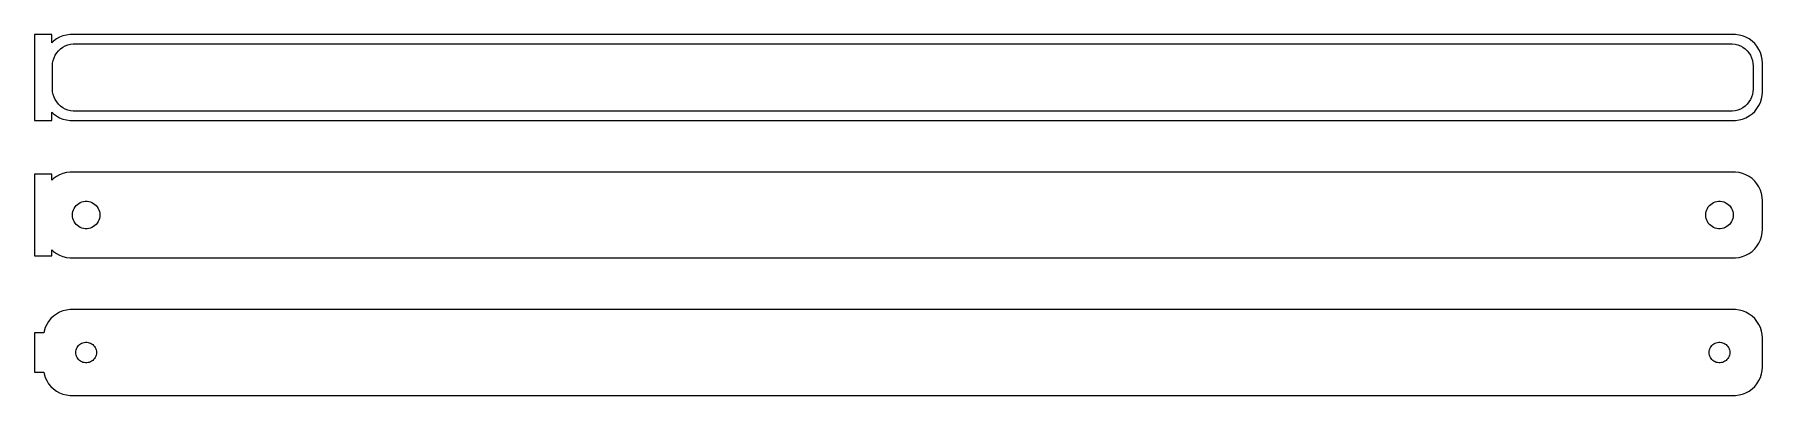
# Model space of a CAD drawing. Header units: metres. Extents: x -152 to 150, y 41 to 103.
import ezdxf

# ---------------------------------------------------------------- set-up
doc = ezdxf.new("R2010")
doc.units = ezdxf.units.M

msp = doc.modelspace()

# ---------------------------------------------------------------- linework, layer by layer
for p, q in [((-148.5, 103.49), (-151.5, 103.49)), ((-151.5, 103.49), (-151.5, 88.5099)), ((-148.5, 102.059), (-148.5, 103.49)), ((-147.679, 102.722), (-148.187, 102.353)), ((-147.129, 103.024), (-147.679, 102.722)), ((-146.545, 103.255), (-147.129, 103.024)), ((-145.937, 103.411), (-146.545, 103.255)), ((-145.314, 103.49), (-145.937, 103.411)), ((145.314, 103.49), (-145.314, 103.49)), ((145.937, 103.411), (145.314, 103.49)), ((146.545, 103.255), (145.937, 103.411)), ((147.129, 103.024), (146.545, 103.255)), ((147.679, 102.722), (147.129, 103.024)), ((148.187, 102.353), (147.679, 102.722)), ((-148.187, 102.353), (-148.5, 102.059)), ((-148.101, 99.4256), (-147.894, 99.8656)), ((-147.894, 99.8656), (-147.633, 100.276)), ((-147.633, 100.276), (-147.323, 100.651)), ((-147.323, 100.651), (-146.969, 100.984)), ((-146.969, 100.984), (-146.575, 101.27)), ((-146.575, 101.27), (-146.149, 101.504)), ((-146.149, 101.504), (-145.697, 101.683)), ((-145.697, 101.683), (-145.226, 101.804)), ((-145.226, 101.804), (-144.743, 101.865)), ((-144.743, 101.865), (144.743, 101.865)), ((144.743, 101.865), (145.226, 101.804)), ((145.226, 101.804), (145.697, 101.683)), ((145.697, 101.683), (146.149, 101.504)), ((146.149, 101.504), (146.575, 101.27)), ((146.575, 101.27), (146.969, 100.984)), ((146.969, 100.984), (147.323, 100.651)), ((147.323, 100.651), (147.633, 100.276)), ((147.633, 100.276), (147.894, 99.8656)), ((147.894, 99.8656), (148.101, 99.4256)), ((148.645, 101.923), (148.187, 102.353)), ((149.045, 101.439), (148.645, 101.923)), ((149.382, 100.909), (149.045, 101.439)), ((149.649, 100.341), (149.382, 100.909)), ((149.843, 99.7434), (149.649, 100.341)), ((149.961, 99.1267), (149.843, 99.7434)), ((-148.373, 98), (-148.342, 98.4854)), ((-148.373, 94), (-148.373, 98)), ((-148.342, 98.4854), (-148.251, 98.9631)), ((-148.251, 98.9631), (-148.101, 99.4256)), ((148.101, 99.4256), (148.251, 98.9631)), ((148.251, 98.9631), (148.342, 98.4854)), ((148.342, 98.4854), (148.373, 98)), ((148.373, 98), (148.373, 94)), ((150, 98.5), (149.961, 99.1267)), ((150, 93.5), (150, 98.5)), ((-148.342, 93.5146), (-148.373, 94)), ((-148.251, 93.0369), (-148.342, 93.5146)), ((148.342, 93.5146), (148.251, 93.0369)), ((148.373, 94), (148.342, 93.5146)), ((149.961, 92.8733), (150, 93.5)), ((-148.101, 92.5744), (-148.251, 93.0369)), ((-147.894, 92.1344), (-148.101, 92.5744)), ((-147.633, 91.7237), (-147.894, 92.1344)), ((-147.323, 91.349), (-147.633, 91.7237)), ((-146.969, 91.0161), (-147.323, 91.349)), ((-146.575, 90.7302), (-146.969, 91.0161)), ((-146.149, 90.4959), (-146.575, 90.7302)), ((-145.697, 90.3169), (-146.149, 90.4959)), ((146.149, 90.4959), (145.697, 90.3169)), ((146.575, 90.7302), (146.149, 90.4959)), ((146.969, 91.0161), (146.575, 90.7302)), ((147.323, 91.349), (146.969, 91.0161)), ((147.633, 91.7237), (147.323, 91.349)), ((147.894, 92.1344), (147.633, 91.7237)), ((148.101, 92.5744), (147.894, 92.1344)), ((148.251, 93.0369), (148.101, 92.5744)), ((148.645, 90.0773), (149.045, 90.5611)), ((149.045, 90.5611), (149.382, 91.0912)), ((149.382, 91.0912), (149.649, 91.6594)), ((149.649, 91.6594), (149.843, 92.2566)), ((149.843, 92.2566), (149.961, 92.8733)), ((-151.5, 88.5099), (-148.5, 88.5099)), ((-148.5, 89.9413), (-148.187, 89.6474)), ((-148.5, 88.5099), (-148.5, 89.9413)), ((-148.187, 89.6474), (-147.679, 89.2784)), ((-147.679, 89.2784), (-147.129, 88.9759)), ((-147.129, 88.9759), (-146.545, 88.7447)), ((-146.545, 88.7447), (-145.937, 88.5886)), ((-145.937, 88.5886), (-145.314, 88.5099)), ((-145.226, 90.196), (-145.697, 90.3169)), ((-145.314, 88.5099), (145.314, 88.5099)), ((-144.743, 90.135), (-145.226, 90.196)), ((144.743, 90.135), (-144.743, 90.135)), ((145.226, 90.196), (144.743, 90.135)), ((145.697, 90.3169), (145.226, 90.196)), ((145.314, 88.5099), (145.937, 88.5886)), ((145.937, 88.5886), (146.545, 88.7447)), ((146.545, 88.7447), (147.129, 88.9759)), ((147.129, 88.9759), (147.679, 89.2784)), ((147.679, 89.2784), (148.187, 89.6474)), ((148.187, 89.6474), (148.645, 90.0773)), ((-148.5, 79.1148), (-151.5, 79.1148)), ((-151.5, 79.1148), (-151.5, 64.8852)), ((-148.5, 78.0587), (-148.5, 79.1148)), ((-147.679, 78.7216), (-148.187, 78.3526)), ((-147.129, 79.0241), (-147.679, 78.7216)), ((-146.545, 79.2553), (-147.129, 79.0241)), ((-145.937, 79.4114), (-146.545, 79.2553)), ((-145.314, 79.4901), (-145.937, 79.4114)), ((145.314, 79.4901), (-145.314, 79.4901)), ((145.937, 79.4114), (145.314, 79.4901)), ((146.545, 79.2553), (145.937, 79.4114)), ((147.129, 79.0241), (146.545, 79.2553)), ((147.679, 78.7216), (147.129, 79.0241)), ((148.187, 78.3526), (147.679, 78.7216)), ((-148.187, 78.3526), (-148.5, 78.0587)), ((148.645, 77.9227), (148.187, 78.3526)), ((149.045, 77.4389), (148.645, 77.9227)), ((149.382, 76.9088), (149.045, 77.4389)), ((149.649, 76.3406), (149.382, 76.9088)), ((149.843, 75.7434), (149.649, 76.3406)), ((149.961, 75.1267), (149.843, 75.7434)), ((-144.881, 72.3008), (-144.825, 72.5968)), ((-144.825, 72.5968), (-144.731, 72.8835)), ((-144.731, 72.8835), (-144.603, 73.1562)), ((-144.603, 73.1562), (-144.442, 73.4107)), ((-144.442, 73.4107), (-144.25, 73.6429)), ((-144.25, 73.6429), (-144.03, 73.8492)), ((-144.03, 73.8492), (-143.786, 74.0264)), ((-143.786, 74.0264), (-143.522, 74.1716)), ((-143.522, 74.1716), (-143.242, 74.2825)), ((-143.242, 74.2825), (-142.95, 74.3575)), ((-142.95, 74.3575), (-142.651, 74.3953)), ((-142.651, 74.3953), (-142.349, 74.3953)), ((-142.349, 74.3953), (-142.05, 74.3575)), ((-142.05, 74.3575), (-141.758, 74.2825)), ((-141.758, 74.2825), (-141.478, 74.1716)), ((-141.478, 74.1716), (-141.214, 74.0264)), ((-141.214, 74.0264), (-140.97, 73.8492)), ((-140.97, 73.8492), (-140.75, 73.6429)), ((-140.75, 73.6429), (-140.558, 73.4107)), ((-140.558, 73.4107), (-140.397, 73.1562)), ((-140.397, 73.1562), (-140.269, 72.8835)), ((-140.269, 72.8835), (-140.175, 72.5968)), ((-140.175, 72.5968), (-140.119, 72.3008)), ((140.119, 72.3008), (140.175, 72.5968)), ((140.175, 72.5968), (140.269, 72.8835)), ((140.269, 72.8835), (140.397, 73.1562)), ((140.397, 73.1562), (140.558, 73.4107)), ((140.558, 73.4107), (140.75, 73.6429)), ((140.75, 73.6429), (140.97, 73.8492)), ((140.97, 73.8492), (141.214, 74.0264)), ((141.214, 74.0264), (141.478, 74.1716)), ((141.478, 74.1716), (141.758, 74.2825)), ((141.758, 74.2825), (142.05, 74.3575)), ((142.05, 74.3575), (142.349, 74.3953)), ((142.349, 74.3953), (142.651, 74.3953)), ((142.651, 74.3953), (142.95, 74.3575)), ((142.95, 74.3575), (143.242, 74.2825)), ((143.242, 74.2825), (143.522, 74.1716)), ((143.522, 74.1716), (143.786, 74.0264)), ((143.786, 74.0264), (144.03, 73.8492)), ((144.03, 73.8492), (144.25, 73.6429)), ((144.25, 73.6429), (144.442, 73.4107)), ((144.442, 73.4107), (144.603, 73.1562)), ((144.603, 73.1562), (144.731, 72.8835)), ((144.731, 72.8835), (144.825, 72.5968)), ((144.825, 72.5968), (144.881, 72.3008)), ((150, 74.5), (149.961, 75.1267)), ((150, 69.5), (150, 74.5)), ((-144.9, 72), (-144.881, 72.3008)), ((-144.881, 71.6992), (-144.9, 72)), ((-144.825, 71.4032), (-144.881, 71.6992)), ((-144.731, 71.1165), (-144.825, 71.4032)), ((-144.603, 70.8438), (-144.731, 71.1165)), ((-144.442, 70.5893), (-144.603, 70.8438)), ((-144.25, 70.3571), (-144.442, 70.5893)), ((-144.03, 70.1508), (-144.25, 70.3571)), ((-143.786, 69.9736), (-144.03, 70.1508)), ((-143.522, 69.8284), (-143.786, 69.9736)), ((-143.242, 69.7175), (-143.522, 69.8284)), ((-142.95, 69.6425), (-143.242, 69.7175)), ((-142.651, 69.6047), (-142.95, 69.6425)), ((-142.349, 69.6047), (-142.651, 69.6047)), ((-142.05, 69.6425), (-142.349, 69.6047)), ((-141.758, 69.7175), (-142.05, 69.6425)), ((-141.478, 69.8284), (-141.758, 69.7175)), ((-141.214, 69.9736), (-141.478, 69.8284)), ((-140.97, 70.1508), (-141.214, 69.9736)), ((-140.75, 70.3571), (-140.97, 70.1508)), ((-140.558, 70.5893), (-140.75, 70.3571)), ((-140.397, 70.8438), (-140.558, 70.5893)), ((-140.269, 71.1165), (-140.397, 70.8438)), ((-140.175, 71.4032), (-140.269, 71.1165)), ((-140.119, 71.6992), (-140.175, 71.4032)), ((-140.119, 72.3008), (-140.1, 72)), ((-140.1, 72), (-140.119, 71.6992)), ((140.1, 72), (140.119, 72.3008)), ((140.119, 71.6992), (140.1, 72)), ((140.175, 71.4032), (140.119, 71.6992)), ((140.269, 71.1165), (140.175, 71.4032)), ((140.397, 70.8438), (140.269, 71.1165)), ((140.558, 70.5893), (140.397, 70.8438)), ((140.75, 70.3571), (140.558, 70.5893)), ((140.97, 70.1508), (140.75, 70.3571)), ((141.214, 69.9736), (140.97, 70.1508)), ((141.478, 69.8284), (141.214, 69.9736)), ((141.758, 69.7175), (141.478, 69.8284)), ((142.05, 69.6425), (141.758, 69.7175)), ((142.349, 69.6047), (142.05, 69.6425)), ((142.651, 69.6047), (142.349, 69.6047)), ((142.95, 69.6425), (142.651, 69.6047)), ((143.242, 69.7175), (142.95, 69.6425)), ((143.522, 69.8284), (143.242, 69.7175)), ((143.786, 69.9736), (143.522, 69.8284)), ((144.03, 70.1508), (143.786, 69.9736)), ((144.25, 70.3571), (144.03, 70.1508)), ((144.442, 70.5893), (144.25, 70.3571)), ((144.603, 70.8438), (144.442, 70.5893)), ((144.731, 71.1165), (144.603, 70.8438)), ((144.825, 71.4032), (144.731, 71.1165)), ((144.881, 71.6992), (144.825, 71.4032)), ((144.881, 72.3008), (144.9, 72)), ((144.9, 72), (144.881, 71.6992)), ((149.961, 68.8733), (150, 69.5)), ((148.645, 66.0773), (149.045, 66.5611)), ((149.045, 66.5611), (149.382, 67.0912)), ((149.382, 67.0912), (149.649, 67.6594)), ((149.649, 67.6594), (149.843, 68.2566)), ((149.843, 68.2566), (149.961, 68.8733)), ((-151.5, 64.8852), (-148.5, 64.8852)), ((-148.5, 64.8852), (-148.5, 65.9413)), ((-148.5, 65.9413), (-148.187, 65.6474)), ((-148.187, 65.6474), (-147.679, 65.2784)), ((-147.679, 65.2784), (-147.129, 64.9759)), ((-147.129, 64.9759), (-146.545, 64.7447)), ((-146.545, 64.7447), (-145.937, 64.5886)), ((-145.937, 64.5886), (-145.314, 64.5099)), ((-145.314, 64.5099), (145.314, 64.5099)), ((145.314, 64.5099), (145.937, 64.5886)), ((145.937, 64.5886), (146.545, 64.7447)), ((146.545, 64.7447), (147.129, 64.9759)), ((147.129, 64.9759), (147.679, 65.2784)), ((147.679, 65.2784), (148.187, 65.6474)), ((148.187, 65.6474), (148.645, 66.0773)), ((-148.187, 54.3526), (-148.645, 53.9227)), ((-147.679, 54.7216), (-148.187, 54.3526)), ((-147.129, 55.0241), (-147.679, 54.7216)), ((-146.545, 55.2553), (-147.129, 55.0241)), ((-145.937, 55.4114), (-146.545, 55.2553)), ((-145.314, 55.4901), (-145.937, 55.4114)), ((145.314, 55.4901), (-145.314, 55.4901)), ((145.937, 55.4114), (145.314, 55.4901)), ((146.545, 55.2553), (145.937, 55.4114)), ((147.129, 55.0241), (146.545, 55.2553)), ((147.679, 54.7216), (147.129, 55.0241)), ((148.187, 54.3526), (147.679, 54.7216)), ((148.645, 53.9227), (148.187, 54.3526)), ((-149.9, 51.4442), (-151.5, 51.4442)), ((-151.5, 51.4442), (-151.5, 44.5558)), ((-149.843, 51.7434), (-149.9, 51.4442)), ((-149.649, 52.3406), (-149.843, 51.7434)), ((-149.382, 52.9088), (-149.649, 52.3406)), ((-149.045, 53.4389), (-149.382, 52.9088)), ((-148.645, 53.9227), (-149.045, 53.4389)), ((149.045, 53.4389), (148.645, 53.9227)), ((149.382, 52.9088), (149.045, 53.4389)), ((149.649, 52.3406), (149.382, 52.9088)), ((149.843, 51.7434), (149.649, 52.3406)), ((149.961, 51.1267), (149.843, 51.7434)), ((-144.286, 48.2256), (-144.243, 48.4476)), ((-144.243, 48.4476), (-144.174, 48.6626)), ((-144.174, 48.6626), (-144.077, 48.8671)), ((-144.077, 48.8671), (-143.956, 49.058)), ((-143.956, 49.058), (-143.812, 49.2322)), ((-143.812, 49.2322), (-143.647, 49.3869)), ((-143.647, 49.3869), (-143.464, 49.5198)), ((-143.464, 49.5198), (-143.266, 49.6287)), ((-143.266, 49.6287), (-143.056, 49.7119)), ((-143.056, 49.7119), (-142.837, 49.7681)), ((-142.837, 49.7681), (-142.613, 49.7964)), ((-142.613, 49.7964), (-142.387, 49.7964)), ((-142.387, 49.7964), (-142.163, 49.7681)), ((-142.163, 49.7681), (-141.944, 49.7119)), ((-141.944, 49.7119), (-141.734, 49.6287)), ((-141.734, 49.6287), (-141.536, 49.5198)), ((-141.536, 49.5198), (-141.353, 49.3869)), ((-141.353, 49.3869), (-141.188, 49.2322)), ((-141.188, 49.2322), (-141.044, 49.058)), ((-141.044, 49.058), (-140.923, 48.8671)), ((-140.923, 48.8671), (-140.826, 48.6626)), ((-140.826, 48.6626), (-140.757, 48.4476)), ((-140.757, 48.4476), (-140.714, 48.2256)), ((140.714, 48.2256), (140.757, 48.4476)), ((140.757, 48.4476), (140.826, 48.6626)), ((140.826, 48.6626), (140.923, 48.8671)), ((140.923, 48.8671), (141.044, 49.058)), ((141.044, 49.058), (141.188, 49.2322)), ((141.188, 49.2322), (141.353, 49.3869)), ((141.353, 49.3869), (141.536, 49.5198)), ((141.536, 49.5198), (141.734, 49.6287)), ((141.734, 49.6287), (141.944, 49.7119)), ((141.944, 49.7119), (142.163, 49.7681)), ((142.163, 49.7681), (142.387, 49.7964)), ((142.387, 49.7964), (142.613, 49.7964)), ((142.613, 49.7964), (142.837, 49.7681)), ((142.837, 49.7681), (143.056, 49.7119)), ((143.056, 49.7119), (143.266, 49.6287)), ((143.266, 49.6287), (143.464, 49.5198)), ((143.464, 49.5198), (143.647, 49.3869)), ((143.647, 49.3869), (143.812, 49.2322)), ((143.812, 49.2322), (143.956, 49.058)), ((143.956, 49.058), (144.077, 48.8671)), ((144.077, 48.8671), (144.174, 48.6626)), ((144.174, 48.6626), (144.243, 48.4476)), ((144.243, 48.4476), (144.286, 48.2256)), ((150, 50.5), (149.961, 51.1267)), ((150, 45.5), (150, 50.5)), ((-144.3, 48), (-144.286, 48.2256)), ((-144.286, 47.7744), (-144.3, 48)), ((-144.243, 47.5524), (-144.286, 47.7744)), ((-144.174, 47.3374), (-144.243, 47.5524)), ((-144.077, 47.1329), (-144.174, 47.3374)), ((-143.956, 46.942), (-144.077, 47.1329)), ((-143.812, 46.7678), (-143.956, 46.942)), ((-143.647, 46.6131), (-143.812, 46.7678)), ((-143.464, 46.4802), (-143.647, 46.6131)), ((-143.266, 46.3713), (-143.464, 46.4802)), ((-143.056, 46.2881), (-143.266, 46.3713)), ((-142.837, 46.2319), (-143.056, 46.2881)), ((-142.613, 46.2036), (-142.837, 46.2319)), ((-142.387, 46.2036), (-142.613, 46.2036)), ((-142.163, 46.2319), (-142.387, 46.2036)), ((-141.944, 46.2881), (-142.163, 46.2319)), ((-141.734, 46.3713), (-141.944, 46.2881)), ((-141.536, 46.4802), (-141.734, 46.3713)), ((-141.353, 46.6131), (-141.536, 46.4802)), ((-141.188, 46.7678), (-141.353, 46.6131)), ((-141.044, 46.942), (-141.188, 46.7678)), ((-140.923, 47.1329), (-141.044, 46.942)), ((-140.826, 47.3374), (-140.923, 47.1329)), ((-140.757, 47.5524), (-140.826, 47.3374)), ((-140.714, 47.7744), (-140.757, 47.5524)), ((-140.714, 48.2256), (-140.7, 48)), ((-140.7, 48), (-140.714, 47.7744)), ((140.7, 48), (140.714, 48.2256)), ((140.714, 47.7744), (140.7, 48)), ((140.757, 47.5524), (140.714, 47.7744)), ((140.826, 47.3374), (140.757, 47.5524)), ((140.923, 47.1329), (140.826, 47.3374)), ((141.044, 46.942), (140.923, 47.1329)), ((141.188, 46.7678), (141.044, 46.942)), ((141.353, 46.6131), (141.188, 46.7678)), ((141.536, 46.4802), (141.353, 46.6131)), ((141.734, 46.3713), (141.536, 46.4802)), ((141.944, 46.2881), (141.734, 46.3713)), ((142.163, 46.2319), (141.944, 46.2881)), ((142.387, 46.2036), (142.163, 46.2319)), ((142.613, 46.2036), (142.387, 46.2036)), ((142.837, 46.2319), (142.613, 46.2036)), ((143.056, 46.2881), (142.837, 46.2319)), ((143.266, 46.3713), (143.056, 46.2881)), ((143.464, 46.4802), (143.266, 46.3713)), ((143.647, 46.6131), (143.464, 46.4802)), ((143.812, 46.7678), (143.647, 46.6131)), ((143.956, 46.942), (143.812, 46.7678)), ((144.077, 47.1329), (143.956, 46.942)), ((144.174, 47.3374), (144.077, 47.1329)), ((144.243, 47.5524), (144.174, 47.3374)), ((144.286, 47.7744), (144.243, 47.5524)), ((144.286, 48.2256), (144.3, 48)), ((144.3, 48), (144.286, 47.7744)), ((149.961, 44.8733), (150, 45.5)), ((-151.5, 44.5558), (-149.9, 44.5558)), ((-149.9, 44.5558), (-149.843, 44.2566)), ((-149.843, 44.2566), (-149.649, 43.6594)), ((-149.649, 43.6594), (-149.382, 43.0912)), ((-149.382, 43.0912), (-149.045, 42.5611)), ((-149.045, 42.5611), (-148.645, 42.0773)), ((148.645, 42.0773), (149.045, 42.5611)), ((149.045, 42.5611), (149.382, 43.0912)), ((149.382, 43.0912), (149.649, 43.6594)), ((149.649, 43.6594), (149.843, 44.2566)), ((149.843, 44.2566), (149.961, 44.8733)), ((-148.645, 42.0773), (-148.187, 41.6474)), ((-148.187, 41.6474), (-147.679, 41.2784)), ((-147.679, 41.2784), (-147.129, 40.9759)), ((-147.129, 40.9759), (-146.545, 40.7447)), ((-146.545, 40.7447), (-145.937, 40.5886)), ((-145.937, 40.5886), (-145.314, 40.5099)), ((-145.314, 40.5099), (145.314, 40.5099)), ((145.314, 40.5099), (145.937, 40.5886)), ((145.937, 40.5886), (146.545, 40.7447)), ((146.545, 40.7447), (147.129, 40.9759)), ((147.129, 40.9759), (147.679, 41.2784)), ((147.679, 41.2784), (148.187, 41.6474)), ((148.187, 41.6474), (148.645, 42.0773))]:
    msp.add_line(p, q)

doc.saveas('drawing.dxf')
